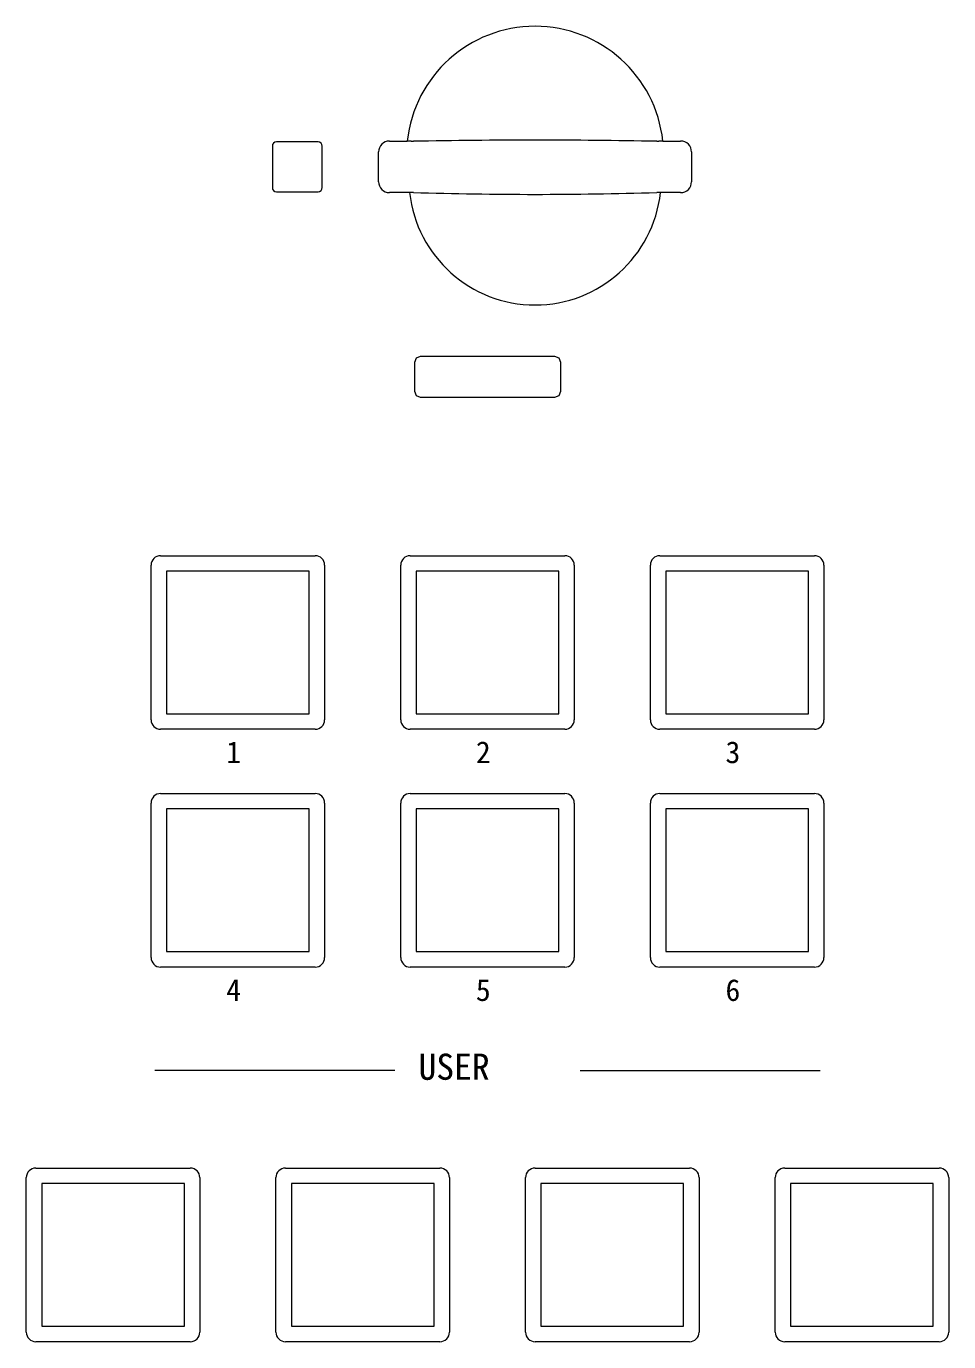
# Model space of a CAD drawing. Units: millimetres, scale not verified. Extents: x -62 to 63, y -117 to 117.
# Drawn here: x -25.68 to -17.92, y 13.04 to 24.1 of the extents above; entities that cross this region are included whole.
import ezdxf
from ezdxf.enums import TextEntityAlignment as Align

# ---------------------------------------------------------------- set-up
doc = ezdxf.new("R2010")
doc.units = ezdxf.units.MM
doc.header["$LTSCALE"] = 0.125
doc.layers.add('0-4_GAIKEI', color=1, linetype='Continuous', lineweight=18)
doc.styles.add('ＭＳ ゴシック', font='')
doc.styles.get('ＭＳ ゴシック').set_extended_font_data('MS Gothic')

msp = doc.modelspace()

# ---------------------------------------------------------------- linework, layer by layer
at = {"layer": '0-4_GAIKEI'}
for p, q in [((-23.2282, 23.1267), (-23.5782, 23.1267)), ((-22.6282, 23.1333), (-22.4786, 23.1333)), ((-22.4451, 23.132), (-22.4269, 23.1316)), ((-20.3795, 23.1316), (-20.3613, 23.132)), ((-20.3278, 23.1333), (-20.1782, 23.1333)), ((-23.6132, 23.0917), (-23.6132, 22.7417)), ((-23.1932, 22.7417), (-23.1932, 23.0917)), ((-22.7198, 22.7917), (-22.7198, 23.0417)), ((-20.0866, 23.0417), (-20.0866, 22.7917)), ((-23.5782, 22.7067), (-23.2282, 22.7067)), ((-22.4584, 22.7001), (-22.6282, 22.7001)), ((-22.4422, 22.7007), (-22.4584, 22.7001)), ((-22.4271, 22.7009), (-22.4422, 22.7007)), ((-20.3642, 22.7007), (-20.3793, 22.7009)), ((-20.348, 22.7001), (-20.3642, 22.7007)), ((-20.1782, 22.7001), (-20.348, 22.7001)), ((-24.5532, 19.6467), (-23.2532, 19.6467)), ((-22.4532, 19.6467), (-21.1532, 19.6467)), ((-20.3532, 19.6467), (-19.0532, 19.6467)), ((-24.6332, 18.2667), (-24.6332, 19.5667)), ((-23.3032, 19.5167), (-24.5032, 19.5167)), ((-24.5032, 19.5167), (-24.5032, 18.3167)), ((-23.3032, 18.3167), (-23.3032, 19.5167)), ((-23.1732, 19.5667), (-23.1732, 18.2667)), ((-22.5332, 18.2667), (-22.5332, 19.5667)), ((-21.0732, 19.5667), (-21.0732, 18.2667)), ((-20.4332, 18.2667), (-20.4332, 19.5667)), ((-19.1032, 19.5167), (-20.3032, 19.5167)), ((-20.3032, 19.5167), (-20.3032, 18.3167)), ((-19.1032, 18.3167), (-19.1032, 19.5167)), ((-18.9732, 19.5667), (-18.9732, 18.2667)), ((-24.5032, 18.3167), (-23.3032, 18.3167)), ((-20.3032, 18.3167), (-19.1032, 18.3167)), ((-23.2532, 18.1867), (-24.5532, 18.1867)), ((-21.1532, 18.1867), (-22.4532, 18.1867)), ((-19.0532, 18.1867), (-20.3532, 18.1867)), ((-24.5532, 17.6467), (-23.2532, 17.6467)), ((-22.4532, 17.6467), (-21.1532, 17.6467)), ((-20.3532, 17.6467), (-19.0532, 17.6467)), ((-24.6332, 16.2667), (-24.6332, 17.5667)), ((-23.1732, 17.5667), (-23.1732, 16.2667)), ((-22.5332, 16.2667), (-22.5332, 17.5667)), ((-21.2032, 17.5167), (-22.4032, 17.5167)), ((-22.4032, 17.5167), (-22.4032, 16.3167)), ((-21.2032, 16.3167), (-21.2032, 17.5167)), ((-21.0732, 17.5667), (-21.0732, 16.2667)), ((-20.4332, 16.2667), (-20.4332, 17.5667)), ((-18.9732, 17.5667), (-18.9732, 16.2667)), ((-22.4032, 16.3167), (-21.2032, 16.3167)), ((-23.2532, 16.1867), (-24.5532, 16.1867)), ((-21.1532, 16.1867), (-22.4532, 16.1867)), ((-19.0532, 16.1867), (-20.3532, 16.1867)), ((-22.5836, 15.3166), (-24.6032, 15.3166)), ((-21.0228, 15.3166), (-19.0032, 15.3166)), ((-25.6032, 14.4967), (-24.3032, 14.4967)), ((-23.5032, 14.4967), (-22.2032, 14.4967)), ((-21.4032, 14.4967), (-20.1032, 14.4967)), ((-19.3032, 14.4967), (-18.0032, 14.4967)), ((-25.6832, 13.1167), (-25.6832, 14.4167)), ((-24.2232, 14.4167), (-24.2232, 13.1167)), ((-23.5832, 13.1167), (-23.5832, 14.4167)), ((-22.1232, 14.4167), (-22.1232, 13.1167)), ((-21.4832, 13.1167), (-21.4832, 14.4167)), ((-20.0232, 14.4167), (-20.0232, 13.1167)), ((-19.3832, 13.1167), (-19.3832, 14.4167)), ((-17.9232, 14.4167), (-17.9232, 13.1167)), ((-24.3532, 14.3667), (-25.5532, 14.3667)), ((-24.3532, 13.1667), (-24.3532, 14.3667)), ((-22.2532, 14.3667), (-23.4532, 14.3667)), ((-22.2532, 13.1667), (-22.2532, 14.3667)), ((-21.3532, 14.3667), (-21.3532, 13.1667)), ((-18.0532, 14.3667), (-19.2532, 14.3667)), ((-19.2532, 14.3667), (-19.2532, 13.1667)), ((-18.0532, 13.1667), (-18.0532, 14.3667)), ((-21.3532, 13.1667), (-20.1532, 13.1667)), ((-19.2532, 13.1667), (-18.0532, 13.1667)), ((-24.3032, 13.0367), (-25.6032, 13.0367)), ((-22.2032, 13.0367), (-23.5032, 13.0367)), ((-20.1032, 13.0367), (-21.4032, 13.0367)), ((-18.0032, 13.0367), (-19.3032, 13.0367))]:
    msp.add_line(p, q, dxfattribs=at)
for points in [[(-23.5782, 23.1267), (-23.5911, 23.1243), (-23.603, 23.1165), (-23.6107, 23.1046), (-23.6132, 23.0917)], [(-23.1932, 23.0917), (-23.1956, 23.1046), (-23.2034, 23.1165), (-23.2153, 23.1243), (-23.2282, 23.1267)], [(-23.6132, 22.7417), (-23.6107, 22.7288), (-23.603, 22.717), (-23.5911, 22.7092), (-23.5782, 22.7067)], [(-23.2282, 22.7067), (-23.2153, 22.7092), (-23.2034, 22.717), (-23.1956, 22.7288), (-23.1932, 22.7417)], [(-25.5532, 14.3667), (-25.5532, 13.1667), (-24.3532, 13.1667)], [(-23.4532, 14.3667), (-23.4532, 13.1667), (-22.2532, 13.1667)], [(-20.1532, 13.1667), (-20.1532, 14.3667), (-21.3532, 14.3667)]]:
    msp.add_lwpolyline(points, dxfattribs=at)
for points in [[(-21.2355, 21.3206), (-22.3683, 21.3206), (-22.4024, 21.3065), (-22.4166, 21.2724), (-22.4166, 21.0288), (-22.4024, 20.9946), (-22.3683, 20.9804), (-21.2355, 20.9804), (-21.2014, 20.9946), (-21.1872, 21.0288), (-21.1872, 21.2724), (-21.2014, 21.3065)], [(-22.4032, 19.5167), (-22.4032, 18.3167), (-21.2032, 18.3167), (-21.2032, 19.5167)], [(-24.5032, 17.5167), (-24.5032, 16.3167), (-23.3032, 16.3167), (-23.3032, 17.5167)], [(-20.3032, 17.5167), (-20.3032, 16.3167), (-19.1032, 16.3167), (-19.1032, 17.5167)]]:
    msp.add_lwpolyline(points, close=True, dxfattribs=at)
for centre, radius, start, end in [((-21.4032, 23.0167), 1.0817, 6.18677, 173.81323), ((-22.6282, 23.0417), 0.0916, 90, 180), ((-22.5541, 20.7811), 2.3534, 87.34626, 88.16117), ((-21.4032, -33.6733), 56.8141, 88.96754, 91.03246), ((-20.2523, 20.7811), 2.3534, 91.83883, 92.65374), ((-20.1782, 23.0417), 0.0916, 0, 90), ((-22.6282, 22.7917), 0.0916, 180, 270), ((-20.1782, 22.7917), 0.0916, 270, 0), ((-21.4032, 22.8167), 1.0616, 186.30388, 353.69612), ((-21.4032, 55.9711), 33.2859, 268.23727, 271.76273), ((-24.5532, 19.5667), 0.08, 90, 180), ((-23.2532, 19.5667), 0.08, 0, 90), ((-22.4532, 19.5667), 0.08, 90, 180), ((-21.1532, 19.5667), 0.08, 0, 90), ((-20.3532, 19.5667), 0.08, 90, 180), ((-19.0532, 19.5667), 0.08, 0, 90), ((-24.5532, 18.2667), 0.08, 180, 270), ((-23.2532, 18.2667), 0.08, 270, 0), ((-22.4532, 18.2667), 0.08, 180, 270), ((-21.1532, 18.2667), 0.08, 270, 0), ((-20.3532, 18.2667), 0.08, 180, 270), ((-19.0532, 18.2667), 0.08, 270, 0), ((-24.5532, 17.5667), 0.08, 90, 180), ((-23.2532, 17.5667), 0.08, 0, 90), ((-22.4532, 17.5667), 0.08, 90, 180), ((-21.1532, 17.5667), 0.08, 0, 90), ((-20.3532, 17.5667), 0.08, 90, 180), ((-19.0532, 17.5667), 0.08, 0, 90), ((-24.5532, 16.2667), 0.08, 180, 270), ((-23.2532, 16.2667), 0.08, 270, 0), ((-22.4532, 16.2667), 0.08, 180, 270), ((-21.1532, 16.2667), 0.08, 270, 0), ((-20.3532, 16.2667), 0.08, 180, 270), ((-19.0532, 16.2667), 0.08, 270, 0), ((-25.6032, 14.4167), 0.08, 90, 180), ((-24.3032, 14.4167), 0.08, 0, 90), ((-23.5032, 14.4167), 0.08, 90, 180), ((-22.2032, 14.4167), 0.08, 0, 90), ((-21.4032, 14.4167), 0.08, 90, 180), ((-20.1032, 14.4167), 0.08, 0, 90), ((-19.3032, 14.4167), 0.08, 90, 180), ((-18.0032, 14.4167), 0.08, 0, 90), ((-25.6032, 13.1167), 0.08, 180, 270), ((-24.3032, 13.1167), 0.08, 270, 0), ((-23.5032, 13.1167), 0.08, 180, 270), ((-22.2032, 13.1167), 0.08, 270, 0), ((-21.4032, 13.1167), 0.08, 180, 270), ((-20.1032, 13.1167), 0.08, 270, 0), ((-19.3032, 13.1167), 0.08, 180, 270), ((-18.0032, 13.1167), 0.08, 270, 0)]:
    msp.add_arc(centre, radius, start, end, dxfattribs=at)

# ---------------------------------------------------------------- texts
at = {"layer": '0-4_GAIKEI', "color": 7, "style": 'ＭＳ ゴシック'}
for s, height, p in [('1', 0.1833, (-24.001, 17.8471)), ('2', 0.1833, (-21.901, 17.8471)), ('3', 0.1833, (-19.801, 17.8471)), ('4', 0.1833, (-24.001, 15.8471)), ('5', 0.1833, (-21.901, 15.8471)), ('6', 0.1833, (-19.801, 15.8471)), ('USER', 0.2199, (-22.3836, 15.1732))]:
    msp.add_text(s, height=height, dxfattribs=at).set_placement(p, align=Align.BOTTOM_LEFT)

doc.saveas('drawing.dxf')
